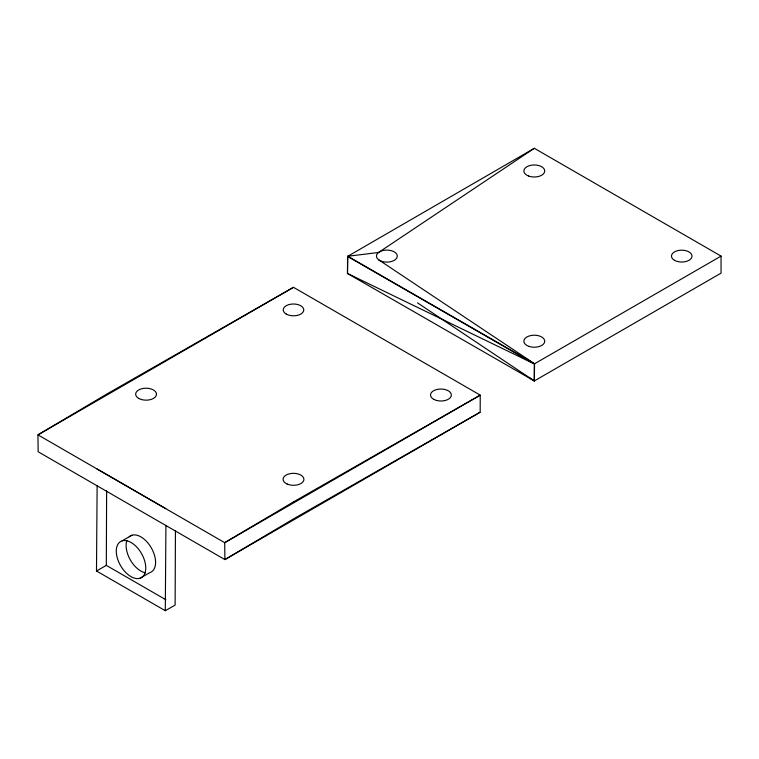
<?xml version="1.0" encoding="UTF-8"?>
<svg xmlns="http://www.w3.org/2000/svg" width="759" height="759" viewBox="0 0 759 759"><rect width="100%" height="100%" fill="white"/><g stroke="black" fill="none" stroke-linecap="round" stroke-linejoin="round"><path stroke-width="1.14" d="M175.433 530.522L175.12 605.094L165.291 610.71L96.488 570.986L97.124 485.817M96.488 570.986L106.317 565.37L106.63 490.798M347.556 256.419L347.48 273.477L534.308 380.952L721.05 273.126L721.05 256.106L534.308 148.29L347.556 256.419L534.308 363.922L721.05 256.106M480.172 412.203L480.248 395.135L293.496 287.319L106.753 394.082L37.95 434.86L38.149 451.766L224.892 559.582L479.944 412.336L293.695 518.805L224.892 559.582L224.702 542.676L37.95 434.86L293.496 287.319M165.291 610.71L165.917 525.541M378.656 259.806L534.573 363.77L534.308 380.952L417.507 302.86M534.308 148.29L378.551 252.481L347.821 256.267L347.48 273.477L534.308 363.922L534.308 380.952L529.374 377.65M122.085 540.854L131.914 535.228M139.96 578.273A20.854 12.097 60.2 0 0 136.705 547.03A20.854 12.097 60.2 0 0 116.402 553.387A20.854 12.097 60.2 0 0 139.96 578.273L149.789 572.656A20.854 12.097 60.2 0 0 151.307 547.865A20.854 12.097 60.2 0 0 129.182 536.822M534.573 363.77L347.821 256.267L349.785 257.576M106.317 565.37L165.879 599.752M165.728 508.625L96.924 468.901M145.548 572.846A20.854 12.097 60.2 0 1 130.396 560.028A20.854 12.097 60.2 0 1 126.905 540.417M293.505 501.898L224.702 542.676L480.248 395.135L293.505 501.898M286.228 314.065A10.284 5.911 0.2 0 0 303.429 311.465A10.284 5.911 0.2 0 0 290.839 304.188A10.284 5.911 0.2 0 0 286.228 314.065M434.006 399.481A10.427 5.987 0.2 0 0 451.14 396.255A10.427 5.987 0.2 0 0 437.639 389.329A10.427 5.987 0.2 0 0 434.006 399.481M138.698 398.399A10.427 5.987 0.2 0 0 156.136 395.771A10.427 5.987 0.2 0 0 143.375 388.399A10.427 5.987 0.2 0 0 138.698 398.399M287.092 484.014A10.427 5.987 0.2 0 0 303.828 480.162A10.427 5.987 0.2 0 0 289.587 473.749A10.427 5.987 0.2 0 0 287.092 484.014M380.591 260.906A10.427 6.015 0 0 0 397.213 256.846A10.427 6.015 0 0 0 382.802 250.565A10.427 6.015 0 0 0 380.591 260.906M529.089 346.436A10.427 6.015 0 0 0 544.725 341.227A10.427 6.015 0 0 0 529.089 336.009A10.427 6.015 0 0 0 529.089 346.436M674.466 260.309A10.284 5.939 0 0 0 691.667 257.643A10.284 5.939 0 0 0 679.077 250.375A10.284 5.939 0 0 0 674.466 260.309M528.568 176.012A10.427 6.015 0 0 0 544.706 171.344A10.427 6.015 0 0 0 529.63 165.604A10.427 6.015 0 0 0 528.568 176.012"/></g></svg>
